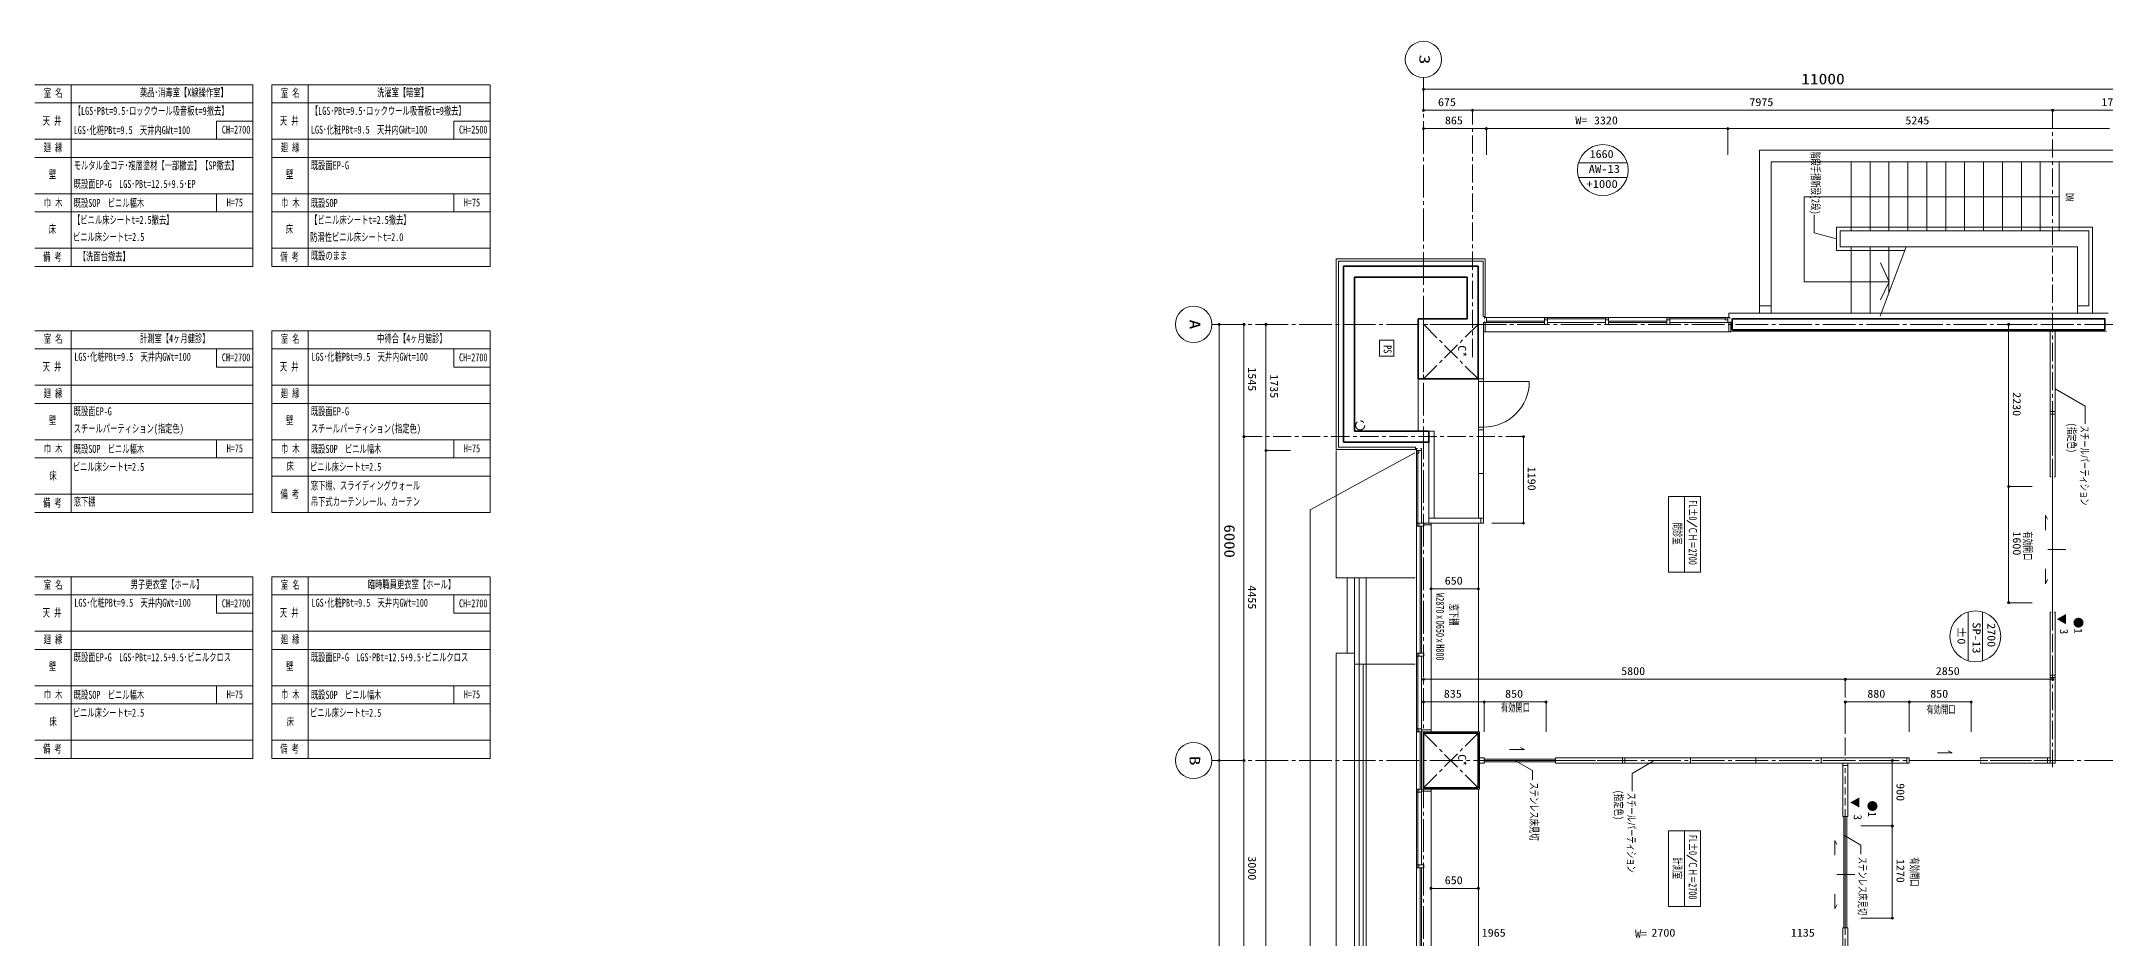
# Model space of a CAD drawing. Units: millimetres at full size, sheet at 1:50. Extents: x -48066 to 77311, y -302220 to 10476.
# Drawn here: x -20517 to 7867, y -38841 to -26495 of the extents above; entities that cross this region are included whole.
import ezdxf
from ezdxf.enums import TextEntityAlignment as Align

# ---------------------------------------------------------------- set-up
doc = ezdxf.new("R2010")
doc.units = ezdxf.units.MM
doc.header["$LTSCALE"] = 50
doc.header["$PDMODE"] = 32
doc.header["$PDSIZE"] = 30
for name, pattern in [('CHAIN1', [8, 5, -1, 1, -1]), ('CHAIN2', [12, 9, -1, 1, -1]), ('DASHED1', [1.8, 1.2, -0.6]), ('DASHED2', [3, 2, -1])]:
    doc.linetypes.add(name, pattern=pattern)
for name, color, linetype, lineweight in [('0-0_通り芯', 4, 'Continuous', 18), ('0-1_壁芯', 4, 'Continuous', 18), ('0-4_z246', 3, 'Continuous', 18), ('0-7_仕上げ線', 3, 'Continuous', 18), ('0-8_平詳寸法', 4, 'Continuous', 18), ('0-A_外部建具', 4, 'Continuous', 18), ('0-B_内部建具', 4, 'Continuous', 18), ('0-C_文字', 4, 'Continuous', 18), ('1-1_床雑', 4, 'Continuous', 18), ('2-3_z770', 4, 'Continuous', 18), ('2-F_補助線', 4, 'CHAIN1', 18), ('3-0_平詳文字', 4, 'Continuous', 18), ('3-1_室名符号', 4, 'Continuous', 18), ('3-3_間仕切表', 4, 'Continuous', 18), ('4-4_柱・壁', 2, 'Continuous', 35), ('4-5_柱壁寸法', 7, 'CHAIN1', 9), ('C-F_補助線', 4, 'Continuous', 18)]:
    doc.layers.add(name, color=color, linetype=linetype, lineweight=lineweight)
doc.layers.add('6-8', color=7, linetype='Continuous')
doc.styles.add('ＭＳ ゴシック', font='')
doc.styles.get('ＭＳ ゴシック').set_extended_font_data('MS Gothic')

msp = doc.modelspace()

# ---------------------------------------------------------------- linework, layer by layer
at = {"layer": '0-0_通り芯'}
for p, q in [((-1513.42, -27155.45), (9486.58, -27155.45)), ((-4321.72, -30388.96), (-4321.72, -36388.96)), ((-4321.72, -36388.96), (-4321.72, -42388.96))]:
    msp.add_line(p, q, dxfattribs=at)
at = {"layer": '0-0_通り芯', "color": 6, "linetype": 'CHAIN2'}
for p, q in [((-1513.41, -26994.63), (-1513.41, -53834.97)), ((-4423.9, -30388.96), (24184.33, -30388.96)), ((-4423.9, -36388.96), (24184.33, -36388.96))]:
    msp.add_line(p, q, dxfattribs=at)
at = {"layer": '0-0_通り芯'}
for centre in [(-1513.42, -26744.63), (-4673.9, -30388.96), (-4673.9, -36388.96)]:
    msp.add_circle(centre, 250, dxfattribs=at)
for p in [(-1513.42, -27155.45), (-4321.72, -30388.96), (-4321.72, -36388.96)]:
    msp.add_point(p, dxfattribs=at)
at = {"layer": '0-1_壁芯'}
for p, q in [((-838.42, -27444.71), (-1513.41, -27444.71)), ((7136.58, -27444.71), (-838.42, -27444.71)), ((8841.58, -27444.71), (7136.58, -27444.71)), ((-3981.69, -30388.96), (-3981.69, -31933.96)), ((-3981.69, -31933.96), (-3981.69, -36388.96)), ((4286.57, -35271.85), (-1513.41, -35271.85)), ((7136.57, -35271.85), (4286.57, -35271.85)), ((-3981.69, -36388.96), (-3981.69, -39388.96))]:
    msp.add_line(p, q, dxfattribs=at)
at = {"layer": '0-1_壁芯', "linetype": 'CHAIN1'}
for p, q in [((-838.42, -30838.96), (-838.42, -27444.71)), ((7136.58, -27444.71), (7136.57, -36483.13)), ((-3981.69, -31933.96), (-137.55, -31933.96)), ((4286.57, -35271.85), (4286.57, -36388.96))]:
    msp.add_line(p, q, dxfattribs=at)
at = {"layer": '0-1_壁芯'}
for p in [(-1513.41, -27444.71), (-838.42, -27444.71), (7136.58, -27444.71), (-3981.69, -30388.96), (-3981.69, -31933.96), (-1513.41, -35271.85), (4286.57, -35271.85), (7136.57, -35271.85), (-3981.69, -36388.96), (-3981.69, -36388.96)]:
    msp.add_point(p, dxfattribs=at)
at = {"layer": '0-4_z246'}
for p, q in [((-2713.41, -33873.96), (-2713.41, -32123.97)), ((-1628.41, -33873.97), (-2713.41, -33873.97)), ((-2563.41, -34913.97), (-2563.41, -33873.97)), ((-2463.41, -33873.97), (-2463.41, -53834.97)), ((-2399.45, -42388.97), (-2399.45, -33873.97)), ((-2299.65, -42388.97), (-2299.65, -33873.97)), ((-2713.42, -53834.97), (-2713.42, -34913.97)), ((-2463.41, -34913.97), (-2713.42, -34913.97)), ((-2463.41, -35063.97), (-1628.41, -35063.97)), ((-2343.41, -35063.97), (-2343.41, -42288.96))]:
    msp.add_line(p, q, dxfattribs=at)
at = {"layer": '0-7_仕上げ線'}
for p, q in [((-2713.42, -29488.97), (-663.41, -29488.97)), ((-2713.42, -29488.97), (-2713.42, -32108.97)), ((-663.41, -29488.97), (-663.41, -30293.97)), ((-2683.42, -29518.97), (-693.41, -29518.97)), ((-2683.42, -29518.97), (-2683.42, -32078.97)), ((-693.41, -29518.97), (-693.41, -30278.97)), ((-663.41, -30278.97), (-693.41, -30278.97)), ((2686.58, -30233.97), (7901.58, -30233.97)), ((-688.41, -30493.97), (-688.41, -31138.97)), ((7876.58, -30483.96), (2711.58, -30483.96)), ((-1438.41, -31858.96), (-1368.41, -31858.96)), ((-1368.41, -31858.96), (-1368.41, -33053.97)), ((-2713.42, -32108.97), (-1608.41, -32108.97)), ((-2683.42, -32078.97), (-1623.41, -32078.97)), ((-1623.41, -32108.97), (-1623.41, -32078.97)), ((-1408.42, -35993.96), (-743.42, -35993.97)), ((-743.42, -35993.97), (-743.42, -36783.97)), ((-1408.42, -36783.96), (-743.42, -36783.97))]:
    msp.add_line(p, q, dxfattribs=at)
at = {"layer": '0-8_平詳寸法'}
for p, q in [((-758.42, -34027.73), (-1408.41, -34027.73)), ((-758.42, -38149.1), (-1408.41, -38149.1))]:
    msp.add_line(p, q, dxfattribs=at)
for p in [(-1408.41, -34027.73), (-758.42, -34027.73), (-1408.41, -38149.1), (-758.42, -38149.1)]:
    msp.add_point(p, dxfattribs=at)
at = {"layer": '0-A_外部建具'}
for p, q in [((-673.42, -30363.97), (-673.42, -30348.97)), ((-648.42, -30293.97), (-648.42, -30363.97)), ((151.58, -30342.97), (-648.42, -30342.97)), ((991.58, -30312.97), (191.58, -30312.97)), ((191.58, -30363.97), (991.58, -30363.97)), ((1831.58, -30342.97), (1031.58, -30342.97)), ((1031.58, -30363.97), (1831.58, -30363.97)), ((2633.58, -30312.97), (1871.58, -30312.97)), ((1871.58, -30363.97), (2711.58, -30363.97)), ((2671.58, -30293.97), (2671.58, -30363.97)), ((2686.58, -30293.97), (2686.58, -30233.97)), ((2696.58, -30308.97), (2696.58, -30293.97)), ((2696.58, -30363.97), (2696.58, -30348.97)), ((2686.58, -30493.96), (-663.42, -30493.96)), ((-1588.41, -31858.97), (-1588.41, -31138.97)), ((-1438.41, -32008.97), (-1438.41, -33123.97)), ((-1608.42, -32123.97), (-1608.42, -53834.97)), ((-1589.41, -32161.97), (-1589.41, -33123.97)), ((-1559.42, -34913.96), (-1559.42, -33163.97)), ((-1538.42, -33163.97), (-1538.42, -34913.96)), ((-1510.41, -33163.97), (-1510.41, -33123.97)), ((-1408.41, -33148.97), (-1510.41, -33148.97)), ((-1408.41, -33123.97), (-1408.41, -35968.97)), ((-1408.42, -35968.96), (-1408.42, -33848.96)), ((-1589.42, -35953.96), (-1589.42, -34953.96)), ((-1538.42, -34953.96), (-1538.42, -37823.97)), ((-1559.42, -35993.96), (-1559.42, -36783.96)), ((-1589.42, -36823.96), (-1589.42, -37823.97)), ((-1408.42, -41968.96), (-1408.42, -36808.96)), ((-1608.42, -37863.97), (-1608.42, -42783.96)), ((-1559.42, -40913.96), (-1559.42, -37863.97)), ((-1538.42, -37863.97), (-1538.42, -40913.96))]:
    msp.add_line(p, q, dxfattribs=at)
for points in [[(151.58, -30363.97), (-688.42, -30363.97), (-688.42, -30493.97), (-663.42, -30493.97), (-663.42, -30363.97)], [(-673.42, -30308.97), (-673.42, -30293.97), (2696.58, -30293.97)], [(2671.58, -30324.97), (2633.58, -30324.97), (2633.58, -30300.97), (2671.58, -30300.97)], [(2711.58, -30363.97), (2711.58, -30493.97), (2686.58, -30493.97), (2686.58, -30363.97)], [(-1593.41, -32098.97), (-1608.41, -32098.97), (-1608.41, -32123.97), (-1538.41, -32123.97)], [(-1577.41, -32123.97), (-1577.41, -32161.97), (-1601.41, -32161.97), (-1601.41, -32123.97)], [(-1538.41, -33123.97), (-1538.41, -32098.97), (-1553.41, -32098.97)], [(-1408.41, -33123.97), (-1575.41, -33123.97), (-1575.41, -33163.97), (-1510.41, -33163.97)], [(-1538.42, -35993.96), (-1575.42, -35993.96), (-1575.42, -35953.96), (-1538.42, -35953.96)], [(-1538.42, -35953.96), (-1538.42, -35993.96), (-1408.42, -35993.96), (-1408.42, -35968.96), (-1538.42, -35968.96)]]:
    msp.add_lwpolyline(points, dxfattribs=at)
for points in [[(191.58, -30324.97), (151.58, -30324.97), (151.58, -30300.97), (191.58, -30300.97)], [(191.58, -30391.97), (151.58, -30391.97), (151.58, -30326.97), (191.58, -30326.97)], [(1031.58, -30324.97), (991.58, -30324.97), (991.58, -30300.97), (1031.58, -30300.97)], [(1031.58, -30391.97), (991.58, -30391.97), (991.58, -30326.97), (1031.58, -30326.97)], [(1871.58, -30324.96), (1831.58, -30324.96), (1831.58, -30300.96), (1871.58, -30300.96)], [(1871.58, -30391.96), (1831.58, -30391.96), (1831.58, -30326.96), (1871.58, -30326.96)], [(-1577.41, -33163.97), (-1577.41, -33123.97), (-1601.41, -33123.97), (-1601.41, -33163.97)], [(-1577.42, -34913.96), (-1577.42, -34953.96), (-1601.42, -34953.96), (-1601.42, -34913.96)], [(-1510.42, -34913.96), (-1510.42, -34953.96), (-1575.42, -34953.96), (-1575.42, -34913.96)], [(-1577.42, -35953.96), (-1577.42, -35993.96), (-1601.42, -35993.96), (-1601.42, -35953.96)], [(-1577.42, -36823.96), (-1577.42, -36783.96), (-1601.42, -36783.96), (-1601.42, -36823.96)], [(-1538.42, -36823.96), (-1538.42, -36783.96), (-1575.42, -36783.96), (-1575.42, -36823.96)], [(-1538.42, -36808.96), (-1538.42, -36783.96), (-1408.42, -36783.96), (-1408.42, -36808.96)], [(-1577.42, -37863.97), (-1577.42, -37823.97), (-1601.42, -37823.97), (-1601.42, -37863.97)], [(-1510.42, -37863.97), (-1510.42, -37823.97), (-1575.42, -37823.97), (-1575.42, -37863.97)]]:
    msp.add_lwpolyline(points, close=True, dxfattribs=at)
at = {"layer": '0-B_内部建具'}
for p, q in [((7101.57, -30483.96), (7101.57, -32488.96)), ((7171.57, -30483.96), (7171.57, -32488.96)), ((-758.41, -31138.97), (-758.41, -33053.97)), ((-758.41, -31138.97), (-688.41, -31138.97)), ((-758.41, -31173.97), (-58.41, -31173.97)), ((-688.41, -31138.97), (-688.41, -33123.97)), ((7171.57, -31588.96), (7101.57, -31588.96)), ((7171.57, -31623.96), (7101.57, -31623.96)), ((-758.41, -31803.97), (-688.41, -31803.97)), ((-758.41, -31838.97), (-688.41, -31838.97)), ((-758.41, -32438.97), (-688.41, -32438.97)), ((7101.57, -32488.96), (7116.57, -32488.96)), ((7136.57, -32488.96), (7136.57, -34348.96)), ((7171.57, -32488.96), (7156.57, -32488.96)), ((-1438.41, -33053.97), (-688.41, -33053.97)), ((-1408.41, -33123.97), (-688.41, -33123.97)), ((-723.41, -33123.96), (-723.41, -33053.96)), ((7068.77, -33485.45), (7317.03, -33485.45)), ((7101.57, -34348.96), (7116.57, -34348.96)), ((7101.57, -34348.96), (7101.57, -36423.96)), ((7171.57, -34348.96), (7156.57, -34348.96)), ((7171.57, -34348.96), (7171.57, -36423.96)), ((7171.57, -35213.96), (7101.57, -35213.96)), ((7101.57, -35248.96), (7171.57, -35248.96)), ((-743.42, -36353.96), (-678.42, -36353.96)), ((-743.42, -36423.97), (-678.42, -36423.97)), ((-678.42, -36353.96), (-678.42, -36423.97)), ((301.58, -36368.99), (-678.42, -36368.99)), ((301.58, -36388.97), (-678.42, -36388.97)), ((-678.42, -36408.99), (301.58, -36408.99)), ((301.58, -36353.96), (5166.56, -36353.96)), ((301.58, -36353.99), (301.58, -36408.99)), ((301.58, -36423.99), (301.58, -36408.99)), ((301.58, -36423.97), (5166.56, -36423.96)), ((1221.58, -36423.97), (1221.58, -36353.97)), ((1256.59, -36353.97), (1256.59, -36423.97)), ((2156.59, -36353.97), (2156.59, -36423.97)), ((3056.59, -36353.97), (3056.59, -36423.97)), ((3956.59, -36353.97), (3956.59, -36423.97)), ((4251.57, -36423.96), (4251.57, -37158.97)), ((4321.57, -36458.97), (4251.57, -36458.97)), ((4321.57, -36423.96), (4321.57, -37158.97)), ((5131.57, -36423.96), (5131.57, -36353.96)), ((5166.56, -36353.96), (5166.56, -36423.96)), ((6146.56, -36388.96), (5166.56, -36388.96)), ((6146.56, -36353.96), (7101.57, -36353.96)), ((6146.56, -36353.99), (6146.56, -36368.99)), ((6146.56, -36423.99), (6146.56, -36408.99)), ((6146.56, -36423.96), (7171.57, -36423.96)), ((7066.56, -36423.97), (7066.57, -36353.97)), ((7101.57, -36388.96), (7171.57, -36388.96)), ((4251.57, -37158.97), (4266.57, -37158.97)), ((4321.57, -37158.97), (4266.57, -37158.97)), ((4266.57, -37158.97), (4266.57, -38688.97)), ((4286.57, -37158.97), (4286.57, -38688.97)), ((4306.57, -38688.97), (4306.57, -37158.97)), ((4170.39, -37958.85), (4418.65, -37958.85)), ((4251.58, -38688.97), (4251.57, -43123.97)), ((4251.57, -38688.97), (4306.57, -38688.97)), ((4321.57, -38688.97), (4306.57, -38688.97)), ((4321.58, -38688.97), (4321.57, -43123.97))]:
    msp.add_line(p, q, dxfattribs=at)
at = {"layer": '0-B_内部建具', "linetype": 'DASHED2'}
for p, q in [((7136.57, -32488.96), (7136.57, -31658.96)), ((7136.57, -34348.96), (7136.57, -35178.96)), ((301.58, -36388.97), (1186.58, -36388.97)), ((4286.57, -37158.97), (4286.57, -36493.97)), ((6146.56, -36388.96), (7031.56, -36388.97)), ((4286.57, -38688.97), (4286.57, -39353.97))]:
    msp.add_line(p, q, dxfattribs=at)
at = {"layer": '0-B_内部建具'}
for points in [[(7038.61, -33218.38), (7038.61, -33014.21), (7066.45, -33069.89)], [(7038.61, -33752.51), (7038.61, -33956.68), (7066.45, -33901)], [(-329.68, -36236.12), (-125.51, -36236.12), (-181.19, -36208.28)], [(5551.92, -36284.81), (5756.09, -36284.81), (5700.41, -36256.97)], [(4140.23, -37691.79), (4140.23, -37487.61), (4168.07, -37543.3)], [(4140.23, -38225.92), (4140.23, -38430.09), (4168.07, -38374.41)]]:
    msp.add_lwpolyline(points, dxfattribs=at)
msp.add_arc((-688.41, -31173.97), 630, 270, 0, dxfattribs=at)
at = {"layer": '0-C_文字'}
for p, q in [((-648.42, -27696.11), (-1513.41, -27696.11)), ((2671.58, -27696.11), (-648.42, -27696.11)), ((-648.42, -27696.11), (-648.42, -28057.39)), ((2671.58, -27696.11), (2671.58, -28057.39)), ((7916.58, -27696.11), (2671.58, -27696.11)), ((-3678.9, -30388.96), (-3678.9, -32123.97)), ((6531.79, -30388.96), (6855.91, -30388.96)), ((6531.79, -30388.96), (6531.79, -32618.96)), ((-137.55, -33123.96), (-137.55, -31933.96)), ((-3678.9, -32123.97), (-3343.69, -32123.97)), ((-3678.9, -32123.97), (-3678.9, -53799.83)), ((-3070.95, -32941.56), (-1630.99, -32158.36)), ((6531.79, -32618.96), (6855.91, -32618.96)), ((6531.79, -32618.96), (6531.79, -34218.96)), ((-137.55, -33123.96), (-572.45, -33123.96)), ((6531.79, -34218.96), (6855.91, -34218.96)), ((-678.42, -35583.7), (-1513.41, -35583.7)), ((-678.42, -35583.7), (-678.42, -35995.89)), ((171.58, -35583.7), (-678.42, -35583.7)), ((171.58, -35583.7), (171.58, -35995.89)), ((4286.56, -35583.7), (4286.56, -35995.89)), ((4286.56, -35583.7), (5166.56, -35583.7)), ((5166.56, -35583.7), (5166.56, -35995.89)), ((5166.56, -35583.7), (6016.56, -35583.7)), ((6016.56, -35583.7), (6016.56, -35995.89)), ((4932.31, -36388.96), (4498.98, -36388.96)), ((4932.31, -36388.96), (4932.31, -37288.97)), ((4932.31, -37288.97), (4498.98, -37288.97)), ((4932.31, -37288.97), (4932.31, -38558.97)), ((4932.31, -38558.97), (4498.98, -38558.97))]:
    msp.add_line(p, q, dxfattribs=at)
for p in [(-1513.41, -27696.11), (-648.42, -27696.11), (2671.58, -27696.11), (-3678.9, -30388.96), (6531.79, -30388.96), (-137.55, -31933.96), (-3678.9, -32123.97), (6531.79, -32618.96), (-137.55, -33123.96), (6531.79, -34218.96), (-1513.41, -35583.7), (-678.42, -35583.7), (171.58, -35583.7), (4286.56, -35583.7), (5166.56, -35583.7), (6016.56, -35583.7), (4932.31, -36388.96), (4932.31, -37288.97), (4932.31, -38558.97)]:
    msp.add_point(p, dxfattribs=at)
at = {"layer": '1-1_床雑'}
for p, q in [((-758.42, -33123.97), (-758.43, -35993.97)), ((-758.41, -36783.97), (-758.43, -41993.96))]:
    msp.add_line(p, q, dxfattribs=at)
at = {"layer": '2-3_z770'}
for p, q in [((3106.58, -27993.96), (8966.59, -27993.96)), ((3106.58, -30233.97), (3106.58, -27993.96)), ((3266.59, -28153.96), (8806.58, -28153.96)), ((3266.59, -30233.97), (3266.59, -28153.96)), ((4366.58, -29103.96), (4366.58, -28153.96)), ((4626.58, -29103.96), (4626.58, -28153.96)), ((4886.58, -29103.96), (4886.58, -28153.96)), ((5146.58, -29103.96), (5146.58, -28153.96)), ((5406.58, -29103.96), (5406.58, -28153.96)), ((5666.58, -29103.96), (5666.58, -28153.96)), ((5926.58, -29103.96), (5926.58, -28153.96)), ((6186.58, -29103.96), (6186.58, -28153.96)), ((6446.58, -29103.96), (6446.58, -28153.96)), ((6706.58, -29103.96), (6706.58, -28153.96)), ((6966.58, -29103.96), (6966.58, -28153.96)), ((7226.58, -29103.96), (7226.58, -28153.96)), ((7686.58, -29053.96), (4166.58, -29053.96)), ((4166.58, -29373.96), (4166.58, -29053.96)), ((7686.58, -29053.96), (7686.58, -30233.97)), ((5104.65, -29373.96), (4166.58, -29373.96)), ((4366.58, -30233.97), (4366.58, -29323.96)), ((4626.58, -30233.97), (4626.58, -29323.96)), ((5123.59, -29323.96), (4763.36, -30275)), ((4886.58, -29949.67), (4886.58, -29323.96)), ((3266.59, -30133.97), (3106.58, -30133.97)), ((7476.58, -30133.97), (7476.58, -30233.97))]:
    msp.add_line(p, q, dxfattribs=at)
at = {"layer": '2-3_z770', "color": 7, "lineweight": 9}
for p, q in [((7226.58, -28633.96), (3721.59, -28633.96)), ((7636.58, -29103.96), (4216.58, -29103.96)), ((4216.58, -29323.96), (4216.58, -29103.96)), ((7636.58, -29103.96), (7636.58, -30133.97)), ((7476.58, -29323.96), (4216.58, -29323.96)), ((7476.58, -29323.96), (7476.58, -30133.97)), ((4888.8, -29803.96), (4767.97, -29544.85)), ((4888.8, -29803.96), (4772.42, -30053.54)), ((7636.58, -30133.97), (7476.58, -30133.97))]:
    msp.add_line(p, q, dxfattribs=at)
msp.add_lwpolyline([(4888.8, -29803.96), (3721.59, -29803.96), (3721.59, -28633.96)], dxfattribs=at)
at = {"layer": '2-F_補助線'}
msp.add_circle((-2383.41, -31778.97), 62.5, dxfattribs=at)
at = {"layer": '3-0_平詳文字'}
for p, q in [((3859.57, -29131.7), (3859.57, -28881.7)), ((4166.58, -29213.96), (3859.57, -29131.7)), ((7584.81, -31515.15), (7171.57, -31276.57)), ((7584.81, -31758.34), (7584.81, -31515.15)), ((-16.57, -36528.23), (-248.68, -36394.21)), ((-16.57, -36528.23), (-16.57, -36655.33)), ((1354.32, -36567), (1646.15, -36399.47)), ((1354.32, -36810.19), (1354.32, -36567)), ((4498.69, -37552.04), (4266.57, -37418.03)), ((4498.69, -37552.04), (4498.69, -37679.15))]:
    msp.add_line(p, q, dxfattribs=at)
msp.add_lwpolyline([(-1919.34, -30606.11), (-1919.34, -30827.34), (-2117.4, -30827.34), (-2117.4, -30606.11)], close=True, dxfattribs=at)
at = {"layer": '3-1_室名符号'}
for p, q in [((1856.51, -32755.23), (1856.51, -33796.37)), ((1856.51, -32755.23), (2296.25, -32755.23)), ((2076.25, -33796.37), (2076.25, -32755.23)), ((2296.25, -33796.37), (2296.25, -32755.23)), ((2243.19, -33175.81), (2106.74, -33087)), ((2296.25, -33796.37), (1856.51, -33796.37)), ((1856.51, -37358.26), (1856.51, -38399.4)), ((1856.51, -37358.26), (2296.25, -37358.26)), ((2076.25, -38399.4), (2076.25, -37358.26)), ((2296.25, -38399.4), (2296.25, -37358.26)), ((2243.19, -37778.84), (2106.74, -37690.02)), ((2296.25, -38399.4), (1856.51, -38399.4))]:
    msp.add_line(p, q, dxfattribs=at)
at = {"layer": '3-3_間仕切表'}
for p, q in [((-17607.01, -27093.47), (-20607, -27093.47)), ((-20107.01, -27093.47), (-20107.01, -29593.27)), ((-17607.01, -27093.47), (-17607.01, -29593.27)), ((-14346.62, -27093.47), (-17346.62, -27093.47)), ((-17346.62, -27093.47), (-17346.62, -29593.27)), ((-16846.62, -27093.47), (-16846.62, -29593.27)), ((-14346.62, -27093.47), (-14346.62, -29593.27)), ((-17607.01, -27343.47), (-20607, -27343.47)), ((-14346.62, -27343.47), (-17346.62, -27343.47)), ((-18107, -27593.47), (-18107, -27843.47)), ((-18107, -27593.48), (-17607.01, -27593.48)), ((-14846.62, -27593.47), (-14846.62, -27843.47)), ((-14846.62, -27593.48), (-14346.62, -27593.48)), ((-20607, -27843.48), (-17607.01, -27843.48)), ((-20607, -28093.49), (-17607.01, -28093.49)), ((-17346.62, -27843.48), (-14346.62, -27843.48)), ((-17346.62, -28093.49), (-14346.62, -28093.49)), ((-20607, -28593.31), (-17607.01, -28593.31)), ((-20107.01, -28593.13), (-17607.01, -28593.13)), ((-20107.01, -28593.13), (-17607.01, -28593.13)), ((-18107, -28593.31), (-18107, -28843.3)), ((-17346.62, -28593.31), (-14346.62, -28593.31)), ((-16846.62, -28593.13), (-14346.62, -28593.13)), ((-16846.62, -28593.13), (-14346.62, -28593.13)), ((-14846.62, -28593.31), (-14846.62, -28843.3)), ((-20607, -28843.3), (-17607.01, -28843.3)), ((-17346.62, -28843.3), (-14346.62, -28843.3)), ((-20607, -29343.27), (-20107.01, -29343.27)), ((-20107.01, -29343.28), (-17607.01, -29343.28)), ((-17346.62, -29343.27), (-16846.62, -29343.27)), ((-16846.62, -29343.28), (-14346.62, -29343.28)), ((-20607, -29593.27), (-17607.01, -29593.27)), ((-17346.62, -29593.27), (-14346.62, -29593.27)), ((-17607.01, -30476.9), (-20607, -30476.9)), ((-20107.01, -30476.9), (-20107.01, -32976.69)), ((-17607.01, -30476.9), (-17607.01, -32976.69)), ((-14346.62, -30476.9), (-17346.62, -30476.9)), ((-17346.62, -30476.9), (-17346.62, -32976.69)), ((-16846.62, -30476.9), (-16846.62, -32976.69)), ((-14346.62, -30476.9), (-14346.62, -32976.69)), ((-17607.01, -30726.89), (-20607, -30726.89)), ((-18107, -30726.89), (-18107, -30976.89)), ((-14346.62, -30726.89), (-17346.62, -30726.89)), ((-14846.62, -30726.89), (-14846.62, -30976.89)), ((-18107, -30976.9), (-17607.01, -30976.9)), ((-14846.62, -30976.9), (-14346.62, -30976.9)), ((-20607, -31226.9), (-17607.01, -31226.9)), ((-20607, -31476.91), (-17607.01, -31476.91)), ((-17346.62, -31226.9), (-14346.62, -31226.9)), ((-17346.62, -31476.91), (-14346.62, -31476.91)), ((-20607, -31976.74), (-17607.01, -31976.74)), ((-20107.01, -31976.55), (-17607.01, -31976.55)), ((-20107.01, -31976.55), (-17607.01, -31976.55)), ((-18107, -31976.74), (-18107, -32226.72)), ((-17346.62, -31976.74), (-14346.62, -31976.74)), ((-16846.62, -31976.55), (-14346.62, -31976.55)), ((-16846.62, -31976.55), (-14346.62, -31976.55)), ((-14846.62, -31976.74), (-14846.62, -32226.72)), ((-20607, -32226.72), (-17607.01, -32226.72)), ((-17346.62, -32226.72), (-14346.62, -32226.72)), ((-17346.62, -32476.88), (-16846.62, -32476.88)), ((-16846.62, -32476.89), (-14346.62, -32476.89)), ((-20607, -32726.69), (-20107.01, -32726.69)), ((-20107.01, -32726.71), (-17607.01, -32726.71)), ((-20607, -32976.69), (-17607.01, -32976.69)), ((-17346.62, -32976.69), (-14346.62, -32976.69)), ((-17607.01, -33860.32), (-20607, -33860.32)), ((-20107.01, -33860.32), (-20107.01, -36360.11)), ((-17607.01, -33860.32), (-17607.01, -36360.11)), ((-14346.62, -33860.32), (-17346.62, -33860.32)), ((-17346.62, -33860.32), (-17346.62, -36360.11)), ((-16846.62, -33860.32), (-16846.62, -36360.11)), ((-14346.62, -33860.32), (-14346.62, -36360.11)), ((-17607.01, -34110.31), (-20607, -34110.31)), ((-18107, -34110.31), (-18107, -34360.32)), ((-14346.62, -34110.31), (-17346.62, -34110.31)), ((-14846.62, -34110.31), (-14846.62, -34360.32)), ((-20607, -34610.32), (-17607.01, -34610.32)), ((-18107, -34360.32), (-17607.01, -34360.32)), ((-17346.62, -34610.32), (-14346.62, -34610.32)), ((-14846.62, -34360.32), (-14346.62, -34360.32)), ((-20607, -34860.33), (-17607.01, -34860.33)), ((-17346.62, -34860.33), (-14346.62, -34860.33)), ((-20607, -35360.16), (-17607.01, -35360.16)), ((-20107.01, -35359.97), (-17607.01, -35359.97)), ((-20107.01, -35359.97), (-17607.01, -35359.97)), ((-18107, -35360.16), (-18107, -35610.15)), ((-17346.62, -35360.16), (-14346.62, -35360.16)), ((-16846.62, -35359.97), (-14346.62, -35359.97)), ((-16846.62, -35359.97), (-14346.62, -35359.97)), ((-14846.62, -35360.16), (-14846.62, -35610.15)), ((-20607, -35610.15), (-17607.01, -35610.15)), ((-17346.62, -35610.15), (-14346.62, -35610.15)), ((-20607, -36110.11), (-20107.01, -36110.11)), ((-20107.01, -36110.13), (-17607.01, -36110.13)), ((-17346.62, -36110.11), (-16846.62, -36110.11)), ((-16846.62, -36110.13), (-14346.62, -36110.13)), ((-20607, -36360.11), (-17607.01, -36360.11)), ((-17346.62, -36360.11), (-14346.62, -36360.11))]:
    msp.add_line(p, q, dxfattribs=at)
at = {"layer": '4-4_柱・壁'}
for p, q in [((-2613.42, -29588.97), (-763.41, -29588.97)), ((-2613.42, -29588.97), (-2613.42, -32008.97)), ((-2463.41, -29738.97), (-913.41, -29738.97)), ((-2463.41, -29738.97), (-2463.41, -31858.97)), ((-913.41, -29738.97), (-913.41, -30313.97)), ((-763.41, -29588.97), (-763.41, -31138.97)), ((-1588.41, -30313.97), (-913.41, -30313.97)), ((-1588.41, -30313.97), (-1588.41, -31138.97)), ((2731.58, -30463.96), (2731.58, -30313.96)), ((7856.59, -30463.96), (2731.58, -30463.96)), ((-763.41, -31138.97), (-1588.41, -31138.97)), ((-2613.42, -32008.97), (-1438.41, -32008.97)), ((-2463.41, -31858.97), (-1438.41, -31858.96)), ((-1438.41, -31858.96), (-1438.41, -32008.97)), ((-1513.42, -36763.97), (-1513.42, -36013.96))]:
    msp.add_line(p, q, dxfattribs=at)
at = {"layer": '4-4_柱・壁', "color": 3, "linetype": 'DASHED1', "lineweight": 18}
for p, q in [((-1513.41, -30388.97), (-763.41, -30388.97)), ((-1513.41, -31138.97), (-1513.41, -30388.97))]:
    msp.add_line(p, q, dxfattribs=at)
at = {"layer": '4-4_柱・壁'}
for points in [[(7856.59, -30463.96), (7856.59, -30313.96), (2731.58, -30313.96)], [(-1513.41, -36013.97), (-763.42, -36013.97), (-763.42, -36763.97), (-1513.41, -36763.97)]]:
    msp.add_lwpolyline(points, dxfattribs=at)
at = {"layer": '4-5_柱壁寸法'}
for p, q in [((-763.42, -31138.97), (-1513.42, -30388.96)), ((-763.42, -30388.96), (-1513.42, -31138.97)), ((-763.42, -36013.96), (-1513.42, -36763.97)), ((-763.42, -36763.97), (-1513.42, -36013.96))]:
    msp.add_line(p, q, dxfattribs=at)
at = {"layer": 'C-F_補助線'}
for p, q in [((617.17, -28167.08), (1288, -28167.08)), ((617.17, -28367.08), (1288, -28367.08)), ((-3070.95, -32941.56), (-3070.95, -53834.97)), ((5974.15, -34346.74), (5974.15, -35017.56)), ((6174.16, -34346.74), (6174.16, -35017.56))]:
    msp.add_line(p, q, dxfattribs=at)
for centre in [(952.57, -28267.08), (6074.15, -34682.14)]:
    msp.add_circle(centre, 350, dxfattribs=at)

# ---------------------------------------------------------------- texts
at = {"layer": '0-0_通り芯', "style": 'ＭＳ ゴシック'}
for s, width, p in [('3', 1.35, (-1613.42, -26678.38)), ('A', 1.35, (-4773.9, -30322.71)), ('6000', 1.15, (-4296.72, -33142.71)), ('B', 1.35, (-4773.9, -36322.71))]:
    msp.add_text(s, height=146.6, rotation=270, dxfattribs=dict(at, width=width)).set_placement(p, align=Align.BOTTOM_LEFT)
at = {"layer": '0-0_通り芯', "style": 'ＭＳ ゴシック', "width": 1.2}
msp.add_text('11000', height=146.6, dxfattribs=at).set_placement((3680.33, -27130.45), align=Align.BOTTOM_LEFT)
at = {"layer": '0-1_壁芯', "style": 'ＭＳ ゴシック', "width": 1.1}
for s, p in [('675', (-1313.42, -27419.71)), ('7975', (2967.83, -27419.71)), ('1705', (7807.83, -27419.71)), ('5800', (1205.33, -35246.85)), ('2850', (5530.32, -35246.85))]:
    msp.add_text(s, height=110, dxfattribs=at).set_placement(p, align=Align.BOTTOM_LEFT)
for s, p in [('1545', (-3956.69, -30980.21)), ('4455', (-3956.69, -33980.21)), ('3000', (-3956.69, -37707.71))]:
    msp.add_text(s, height=110, rotation=270, dxfattribs=at).set_placement(p, align=Align.BOTTOM_LEFT)
at = {"layer": '0-8_平詳寸法', "style": 'ＭＳ ゴシック', "width": 1.1}
for p in [(-1220.92, -34002.73), (-1220.92, -38124.1)]:
    msp.add_text('650', height=110, dxfattribs=at).set_placement(p, align=Align.BOTTOM_LEFT)
at = {"layer": '0-C_文字', "style": 'ＭＳ ゴシック'}
for s, width, p in [('865', 1.1, (-1218.42, -27671.11)), ('W=', 1.1, (574.39, -27669.51)), ('3320', 1.1, (830.33, -27671.11)), ('5245', 1.1, (5112.83, -27671.11)), ('835', 1.1, (-1233.42, -35558.7)), ('850', 1.1, (-390.92, -35558.7)), ('880', 1.1, (4589.06, -35558.7)), ('850', 1.1, (5454.06, -35558.7)), ('有効開口', 0.65, (-448.56, -35749.29)), ('有効開口', 0.65, (5401.05, -35775.76)), ('1965', 1.1, (-712.17, -38846.45)), ('W=', 1.1, (1395.39, -38858.87)), ('2700', 1.1, (1620.32, -38846.45)), ('1135', 1.1, (3537.82, -38846.45))]:
    msp.add_text(s, height=110, dxfattribs=dict(at, width=width)).set_placement(p, align=Align.BOTTOM_LEFT)
for s, width, p in [('1735', 1.1, (-3653.9, -31075.21)), ('2230', 1.1, (6556.79, -31322.71)), ('1190', 1.1, (-112.55, -32347.71)), ('1600', 1.1, (6556.79, -33237.71)), ('有効開口', 0.65, (6706.56, -33235.79)), ('900', 1.1, (4957.31, -36701.47)), ('有効開口', 0.65, (5149.6, -37721.22)), ('1270', 1.1, (4957.31, -37742.72))]:
    msp.add_text(s, height=110, rotation=270, dxfattribs=dict(at, width=width)).set_placement(p, align=Align.BOTTOM_LEFT)
at = {"layer": '3-0_平詳文字', "style": 'ＭＳ ゴシック', "width": 0.65}
for s, p in [('階段手摺新設(2段)', (3789.33, -28008.33)), ('DN', (7282.72, -28583.99)), ('PS', (-2094, -30675.54)), ('(指定色)', (7313.5, -31744.11)), ('スチールパーティション', (7488.2, -31781.19)), ('W2870ｘD650ｘH800', (-1371.3, -34087.34)), ('窓下棚', (-1182.94, -34231.45)), ('ステンレス床見切', (-79.27, -36690.64)), ('(指定色)', (1083.01, -36795.96)), ('スチールパーティション', (1257.71, -36833.04)), ('ステンレス床見切', (4435.99, -37714.46))]:
    msp.add_text(s, height=110, rotation=270, dxfattribs=at).set_placement(p, align=Align.BOTTOM_LEFT)
at = {"layer": '3-1_室名符号', "style": 'ＭＳ ゴシック', "width": 0.65}
for s, rotation, p in [('FL±0', 270, (2103.49, -32807.24)), ('問診室', 269.999, (1889.57, -33118.95)), ('ＣＨ＝2700', 270, (2101.75, -33173.38)), ('FL±0', 270, (2103.49, -37410.27)), ('計測室', 269.999, (1889.57, -37721.98)), ('ＣＨ＝2700', 270, (2101.75, -37776.41))]:
    msp.add_text(s, height=110, rotation=rotation, dxfattribs=at).set_placement(p, align=Align.BOTTOM_LEFT)
at = {"layer": '3-3_間仕切表', "style": 'ＭＳ ゴシック', "width": 0.65}
for s, p in [('室 名', (-20482.01, -27293.48)), ('薬品･消毒室【X線操作室】', (-19160.22, -27287.27)), ('室 名', (-17221.62, -27293.48)), ('洗濯室【暗室】', (-15899.83, -27287.27)), ('天 井', (-20496.76, -27675.79)), ('【LGS･PBt=9.5･ロックウール吸音板t=9撤去】', (-20070.82, -27539.82)), ('天 井', (-17236.38, -27675.79)), ('【LGS･PBt=9.5･ロックウール吸音板t=9撤去】', (-16810.43, -27539.82)), ('LGS･化粧PBt=9.5\u3000天井内GWt=100', (-20070.82, -27805.37)), ('CH=2700', (-18033.74, -27797.97)), ('LGS･化粧PBt=9.5\u3000天井内GWt=100', (-16810.43, -27798.69)), ('CH=2500', (-14773.35, -27797.97)), ('廻 縁', (-20483.85, -28043.78)), ('廻 縁', (-17223.47, -28043.78)), ('壁', (-20411.44, -28413.24)), ('モルタル金コテ･複層塗材【一部撤去】【SP撤去】', (-20070.82, -28290.2)), ('壁', (-17151.05, -28413.24)), ('既設面EP-G', (-16810.43, -28290.2)), ('巾 木', (-20481.59, -28802.74)), ('既設面EP-G\u3000LGS･PBt=12.5+9.5･EP', (-20070.82, -28545.48)), ('既設SOP\u3000ビニル幅木', (-20070.82, -28806.98)), ('H=75', (-17967.66, -28799.87)), ('巾 木', (-17221.2, -28802.74)), ('既設SOP', (-16810.43, -28806.98)), ('H=75', (-14707.28, -28799.87)), ('【ビニル床シートt=2.5撤去】', (-20079.79, -29040.04)), ('【ビニル床シートt=2.5撤去】', (-16819.4, -29040.04)), ('床', (-20414.05, -29166.48)), ('ビニル床シートt=2.5', (-20079.79, -29274.36)), ('床', (-17153.67, -29166.48)), ('防滑性ビニル床シートt=2.0', (-16819.4, -29276.31)), ('備 考', (-20492.24, -29547.48)), ('【洗面台撤去】', (-20001.69, -29543.2)), ('備 考', (-17231.86, -29547.48)), ('既設のまま', (-16810.43, -29532.3)), ('室 名', (-20482.01, -30676.9)), ('計測室【4ヶ月健診】', (-19160.22, -30670.69)), ('室 名', (-17221.62, -30676.9)), ('中待合【4ヶ月健診】', (-15899.83, -30670.69)), ('天 井', (-20496.76, -31059.22)), ('LGS･化粧PBt=9.5\u3000天井内GWt=100', (-20062.5, -30923.25)), ('CH=2700', (-18033.74, -30931.39)), ('天 井', (-17236.38, -31059.22)), ('LGS･化粧PBt=9.5\u3000天井内GWt=100', (-16802.11, -30923.25)), ('CH=2700', (-14773.35, -30931.39)), ('廻 縁', (-20483.85, -31427.2)), ('廻 縁', (-17223.47, -31427.2)), ('壁', (-20411.44, -31796.66)), ('既設面EP-G', (-20070.82, -31673.62)), ('スチールパーティション(指定色)', (-20070.82, -31910.5)), ('壁', (-17151.05, -31796.66)), ('既設面EP-G', (-16810.43, -31673.62)), ('スチールパーティション(指定色)', (-16810.43, -31910.5)), ('巾 木', (-20481.59, -32186.16)), ('既設SOP\u3000ビニル幅木', (-20070.82, -32190.4)), ('H=75', (-17967.66, -32183.29)), ('巾 木', (-17221.2, -32186.16)), ('既設SOP\u3000ビニル幅木', (-16810.43, -32190.4)), ('H=75', (-14707.28, -32183.29)), ('ビニル床シートt=2.5', (-20082.39, -32436.58)), ('床', (-17144.52, -32431.56)), ('ビニル床シートt=2.5', (-16822, -32436.58)), ('床', (-20403.62, -32558.26)), ('窓下棚、スライディングウォール', (-16810.43, -32694.14)), ('備 考', (-20492.24, -32930.91)), ('窓下棚', (-20070.82, -32915.73)), ('備 考', (-17228.58, -32811.46)), ('吊下式カーテンレール、カーテン', (-16810.43, -32915.73)), ('室 名', (-20482.01, -34060.32)), ('男子更衣室【ホール】', (-19287.34, -34054.03)), ('室 名', (-17221.62, -34060.32)), ('臨時職員更衣室【ホール】', (-16026.95, -34054.03)), ('天 井', (-20496.76, -34442.64)), ('LGS･化粧PBt=9.5\u3000天井内GWt=100', (-20062.5, -34306.67)), ('CH=2700', (-18033.74, -34314.81)), ('天 井', (-17236.38, -34442.64)), ('LGS･化粧PBt=9.5\u3000天井内GWt=100', (-16802.11, -34306.67)), ('CH=2700', (-14773.35, -34314.81)), ('廻 縁', (-20483.85, -34810.62)), ('既設面EP-G\u3000LGS･PBt=12.5+9.5･ビニルクロス', (-20070.82, -35057.05)), ('廻 縁', (-17223.47, -34810.62)), ('既設面EP-G\u3000LGS･PBt=12.5+9.5･ビニルクロス', (-16810.43, -35057.05)), ('壁', (-20411.44, -35180.09)), ('壁', (-17151.05, -35180.09)), ('巾 木', (-20481.59, -35569.58)), ('既設SOP\u3000ビニル幅木', (-20070.82, -35573.82)), ('H=75', (-17967.66, -35566.72)), ('巾 木', (-17221.2, -35569.58)), ('既設SOP\u3000ビニル幅木', (-16810.43, -35573.82)), ('H=75', (-14707.28, -35566.72)), ('ビニル床シートt=2.5', (-20082.39, -35820)), ('ビニル床シートt=2.5', (-16822, -35820)), ('床', (-20403.62, -35941.68)), ('床', (-17143.24, -35941.68)), ('備 考', (-20492.24, -36314.33)), ('備 考', (-17231.86, -36314.33))]:
    msp.add_text(s, height=110, dxfattribs=at).set_placement(p, align=Align.BOTTOM_LEFT)
at = {"layer": '4-5_柱壁寸法', "color": 4, "style": 'ＭＳ ゴシック', "width": 1.1}
for p in [(-1069.57, -30677.76), (-1069.57, -36302.75)]:
    msp.add_text('C*', height=110, rotation=270, dxfattribs=at).set_placement(p, align=Align.BOTTOM_LEFT)
at = {"layer": '6-8', "style": 'ＭＳ ゴシック'}
for s, rotation, p in [('▲', 90, (7355.76, -34519.81)), ('3', 270, (7203.71, -34576.91)), ('●1', 270, (7400.12, -34417.75)), ('▲', 90, (4516.62, -37041.94)), ('3', 270, (4369.22, -37132.52)), ('●1', 270, (4567.31, -36939.89))]:
    msp.add_text(s, height=110.9, rotation=rotation, dxfattribs=at).set_placement(p, align=Align.BOTTOM_LEFT)
at = {"layer": 'C-F_補助線', "style": 'ＭＳ ゴシック'}
for s, width, p in [('1660', 1.1, (771.24, -28133.55)), ('AW-13', 1.15, (758.02, -28337.86)), ('+1000', 1.15, (727.61, -28545.7))]:
    msp.add_text(s, height=110, dxfattribs=dict(at, width=width)).set_placement(p, align=Align.BOTTOM_LEFT)
for s, width, p in [('±0', 1.1, (5795.53, -34544.68)), ('SP-13', 1.15, (6003.38, -34487.59)), ('2700', 1.1, (6207.69, -34500.81))]:
    msp.add_text(s, height=110, rotation=270, dxfattribs=dict(at, width=width)).set_placement(p, align=Align.BOTTOM_LEFT)

doc.saveas('drawing.dxf')
